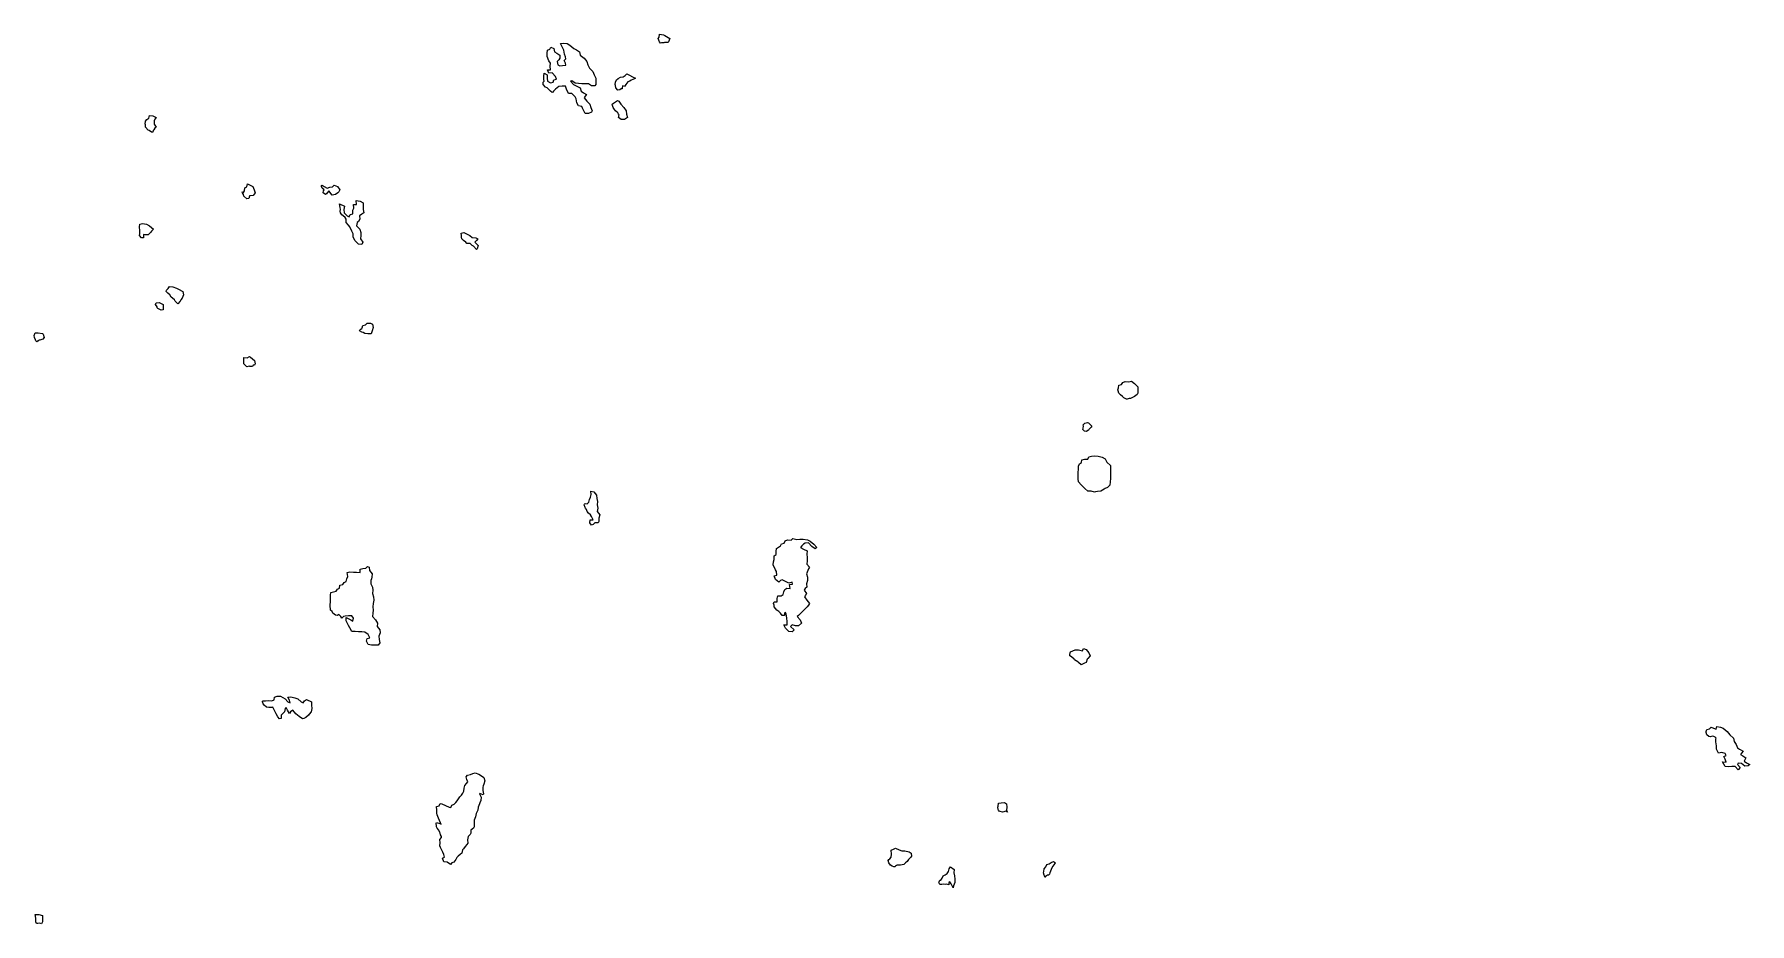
# Model space of a CAD drawing. Extents: x 450006 to 454999, y 6465006 to 6474995.
# Drawn here: x 452722 to 453766, y 6473326 to 6473868 of the extents above; entities that cross this region are included whole.
import ezdxf

# ---------------------------------------------------------------- set-up
doc = ezdxf.new("R2010")
doc.units = 0

msp = doc.modelspace()

# ---------------------------------------------------------------- linework, layer by layer
at = {"layer": '1010'}
for points in [[(453033, 6473835.44), (453031.44, 6473837), (453031.56, 6473838.42), (453032.08, 6473839), (453031.92, 6473840.06), (453031.82, 6473842.16), (453032, 6473843.98), (453033.94, 6473843), (453033.9, 6473841), (453034.06, 6473839), (453035.96, 6473838.02), (453037.6, 6473838.38), (453038.02, 6473839.96), (453039.58, 6473840.4), (453039, 6473842), (453037, 6473844.22), (453035, 6473843.94), (453034.04, 6473845.94), (453036, 6473845.98), (453035.7, 6473848.28), (453036, 6473849.98), (453035, 6473851.56), (453033.84, 6473854.14), (453033.82, 6473856.16), (453034.1, 6473857.88), (453035.5, 6473858.48), (453036.12, 6473859.86), (453037.98, 6473859), (453038.48, 6473857), (453039.9, 6473856.08), (453041.66, 6473855), (453041.64, 6473853), (453041, 6473852), (453040.06, 6473851), (453040.38, 6473849), (453041.62, 6473848.36), (453043.32, 6473848.66), (453045.2, 6473848.78), (453045, 6473850), (453044.34, 6473851.64), (453045.22, 6473852.76), (453045, 6473854), (453044.46, 6473855.52), (453044, 6473857.98), (453043, 6473860), (453042, 6473861.98), (453043.8, 6473862.18), (453046, 6473861.98), (453047.76, 6473861), (453050.24, 6473859), (453051.76, 6473858.22), (453053.62, 6473857), (453053.98, 6473855), (453056.34, 6473853), (453058.06, 6473851), (453058.62, 6473849), (453059.66, 6473847), (453061.78, 6473845), (453062.62, 6473843), (453063.52, 6473841), (453063.64, 6473839), (453063.54, 6473837), (453063, 6473836.3), (453061, 6473836.32), (453059, 6473837.42), (453057, 6473837.38), (453055, 6473837.46), (453053, 6473837.58), (453051, 6473837.9), (453049, 6473839.2), (453048.22, 6473839), (453049.98, 6473837), (453051.66, 6473836.32), (453054.08, 6473835), (453054.66, 6473833), (453055.94, 6473832.04), (453057.82, 6473831), (453057, 6473829.94), (453056.52, 6473829), (453058.08, 6473827), (453059.98, 6473825), (453060.44, 6473823), (453061.38, 6473821), (453061, 6473820.24), (453059, 6473819.34), (453057, 6473819.38), (453055.38, 6473822.6), (453055, 6473823.68), (453053, 6473824), (453052, 6473825.98), (453051.6, 6473828.38), (453051, 6473829.54), (453049, 6473831.5), (453047, 6473831.5), (453045.68, 6473834.3), (453045, 6473836.06), (453043, 6473836), (453041, 6473835.94), (453039.98, 6473835), (453039, 6473834.3), (453037.76, 6473833), (453037.66, 6473832.32), (453037, 6473832.22), (453036, 6473833), (453035, 6473833.92), (453033.82, 6473835), (453033, 6473835.44), (453033, 6473835.44)], [(453103, 6473862.32), (453102.26, 6473863), (453101.92, 6473864.06), (453101.46, 6473865), (453102.14, 6473865.84), (453102.34, 6473867.64), (453104.76, 6473867.22), (453105.62, 6473867), (453108.52, 6473865), (453107.76, 6473863), (453107.44, 6473862.54), (453107, 6473862.58), (453105.4, 6473862.58), (453105, 6473862.46), (453103.52, 6473862.46), (453103, 6473862.32), (453103, 6473862.32)], [(453077, 6473833.68), (453075.74, 6473835), (453075.52, 6473836.46), (453075.34, 6473837), (453075.48, 6473838.5), (453076.16, 6473839.82), (453077.18, 6473840.8), (453078.48, 6473841.5), (453080.26, 6473841.72), (453081.46, 6473842.52), (453082.4, 6473843.58), (453083.72, 6473843), (453086.36, 6473841.62), (453087.76, 6473841), (453087, 6473840.46), (453085, 6473839.8), (453084.14, 6473839), (453083, 6473838.72), (453081.9, 6473837), (453081, 6473835.82), (453079.74, 6473836.24), (453079.5, 6473835), (453079.6, 6473834.38), (453079, 6473834.48), (453078.24, 6473833.74), (453077, 6473833.68), (453077, 6473833.68)], [(453075, 6473821.74), (453074.12, 6473823), (453073.68, 6473824.3), (453073.48, 6473825), (453074.3, 6473825.68), (453075.5, 6473826.48), (453076.76, 6473827.22), (453077.6, 6473827), (453078.66, 6473825), (453080.52, 6473823), (453082.04, 6473821), (453082.16, 6473819), (453082.84, 6473817), (453081, 6473815.68), (453079, 6473815.8), (453077.32, 6473817), (453077.68, 6473818.3), (453077.38, 6473819), (453077, 6473819.78), (453075.52, 6473821), (453075, 6473821.74), (453075, 6473821.74)], [(452791, 6473809.32), (452789.5, 6473811), (452789.32, 6473812.66), (452789.24, 6473813), (452789.32, 6473814.66), (452790.22, 6473815.76), (452791.38, 6473816.6), (452791.84, 6473818.14), (452793.96, 6473818.02), (452795.94, 6473817), (452795, 6473815.96), (452794.6, 6473815), (452794.74, 6473813), (452795.98, 6473811), (452795, 6473810.44), (452794.44, 6473809.54), (452794, 6473809), (452793.9, 6473808.08), (452793, 6473807.96), (452791.54, 6473809), (452791, 6473809.32), (452791, 6473809.32)], [(452849, 6473770), (452848.46, 6473771), (452848.22, 6473771.76), (452849, 6473771.38), (452849.68, 6473772.3), (452849.9, 6473774.08), (452851.18, 6473774.8), (452851.52, 6473776.46), (452854.66, 6473775), (452855.46, 6473773), (452856.1, 6473771), (452855, 6473769.54), (452853, 6473769.2), (452852.76, 6473769.22), (452852.64, 6473769), (452852.28, 6473767.7), (452851, 6473767.44), (452849.34, 6473769), (452849, 6473770), (452849, 6473770)], [(452897, 6473773.92), (452896.5, 6473775), (452896.5, 6473775.48), (452897, 6473775.72), (452898.22, 6473775), (452900, 6473773.98), (452901.52, 6473774.46), (452903.16, 6473774.82), (452904.2, 6473775.78), (452906.36, 6473775), (452907.78, 6473773), (452907, 6473771.64), (452906.54, 6473771), (452905, 6473770.02), (452903, 6473769.72), (452901, 6473772.32), (452900.08, 6473771), (452899.5, 6473770.48), (452899, 6473770.14), (452897.58, 6473771), (452897.72, 6473772.26), (452898.16, 6473773), (452897, 6473773.92), (452897, 6473773.92)], [(452909, 6473757.7), (452908.02, 6473759), (452908, 6473759.98), (452908.2, 6473761), (452907.9, 6473762.08), (452907.52, 6473764.46), (452910.46, 6473763), (452910.08, 6473761), (452910.28, 6473759), (452912.16, 6473757), (452913.48, 6473756.5), (452914, 6473757.98), (452915.6, 6473758.38), (452915.52, 6473760.46), (452916.28, 6473761.7), (452916.1, 6473763.88), (452917.94, 6473764.04), (452917.62, 6473766.36), (452920, 6473765.98), (452921.98, 6473765), (452921.98, 6473763), (452921.98, 6473761), (452922.3, 6473759), (452921, 6473758.14), (452919.58, 6473757), (452919.78, 6473755), (452919, 6473753.68), (452918.22, 6473753), (452917.84, 6473751), (452919.9, 6473749), (452920.52, 6473747), (452920.58, 6473745), (452920.2, 6473743), (452921.74, 6473741), (452921, 6473739.66), (452919, 6473739.76), (452917, 6473741.82), (452915.82, 6473744.16), (452915.82, 6473746.16), (452915, 6473747.7), (452913.7, 6473750.28), (452913, 6473751.42), (452911.64, 6473753), (452911.54, 6473754.44), (452911.48, 6473755), (452911, 6473756), (452909.82, 6473757), (452909, 6473757.7), (452909, 6473757.7)], [(452787, 6473743.76), (452785.76, 6473745), (452785.88, 6473746.1), (452785.92, 6473747), (452786, 6473747.98), (452785.68, 6473750.3), (452786, 6473751.98), (452787.58, 6473752.4), (452790, 6473751.98), (452791.9, 6473751), (452794.26, 6473749), (452793, 6473747.68), (452792.52, 6473747), (452791, 6473745.46), (452790.44, 6473745.54), (452789, 6473745.54), (452788.18, 6473745.8), (452788.22, 6473745), (452788.22, 6473743.76), (452787, 6473743.76), (452787, 6473743.76)], [(452983, 6473741.98), (452982.04, 6473743), (452981.82, 6473744.16), (452981.84, 6473745), (452981.52, 6473746.46), (452983.16, 6473746.82), (452986.76, 6473745), (452988.16, 6473743.82), (452990.4, 6473743.58), (452991.66, 6473743), (452991, 6473742), (452989.98, 6473741), (452991.82, 6473739), (452991.4, 6473737), (452991, 6473736.64), (452989, 6473738.54), (452988.2, 6473739), (452987, 6473740.2), (452985.78, 6473740.2), (452985, 6473740.32), (452984.48, 6473741), (452983, 6473741.98), (452983, 6473741.98)], [(452803, 6473710), (452802.06, 6473711), (452802.12, 6473711.86), (452803, 6473712.58), (452803.18, 6473712.8), (452804.02, 6473713.96), (452806.14, 6473713.84), (452808.24, 6473713), (452809.58, 6473712.4), (452812.08, 6473711), (452812.46, 6473709), (452811.72, 6473707), (452811, 6473705.82), (452810.54, 6473705), (452809, 6473703.44), (452807.44, 6473705), (452807, 6473705.9), (452805.9, 6473707), (452805, 6473707.62), (452804.26, 6473709), (452803, 6473710), (452803, 6473710)], [(452797, 6473700.54), (452796.5, 6473701), (452796.42, 6473701.56), (452795.52, 6473703), (452795.88, 6473704.1), (452797.7, 6473704.28), (452800.16, 6473703), (452800.1, 6473701.88), (452800.1, 6473701), (452800.22, 6473699.76), (452799, 6473699.62), (452797.72, 6473700.26), (452797, 6473700.54), (452797, 6473700.54)], [(452723, 6473680.56), (452722.68, 6473681), (452722.5, 6473681.48), (452721.76, 6473683), (452721.72, 6473684.26), (452722.26, 6473685.72), (452724.16, 6473685.82), (452726.66, 6473685.32), (452727.2, 6473685), (452727.78, 6473683), (452727, 6473682), (452726.22, 6473681.76), (452725, 6473681.3), (452724.64, 6473681.34), (452723.96, 6473681), (452723.56, 6473680.42), (452723, 6473680.56), (452723, 6473680.56)], [(452921, 6473686.24), (452919.58, 6473687), (452920.08, 6473687.9), (452921, 6473688.4), (452921.2, 6473688.78), (452921.74, 6473690.24), (452923.26, 6473690.72), (452924.32, 6473691.66), (452926.3, 6473691.68), (452927.6, 6473691), (452928.06, 6473689), (452927.46, 6473687), (452927, 6473685.9), (452926.8, 6473685.18), (452925, 6473685.18), (452924.78, 6473685.2), (452923, 6473685.42), (452921.98, 6473686), (452921, 6473686.24), (452921, 6473686.24)], [(452851, 6473665.2), (452849.2, 6473667), (452849.26, 6473668.72), (452849.2, 6473669), (452849.26, 6473670.72), (452851.34, 6473670.64), (452852.66, 6473671.32), (452853.34, 6473671), (452855.66, 6473669), (452856.22, 6473667), (452855.78, 6473666.2), (452855, 6473666.06), (452854.58, 6473665.4), (452853, 6473665.3), (452852.52, 6473665.46), (452851, 6473665.2), (452851, 6473665.2)], [(453383, 6473648.02), (453382, 6473649), (453381.44, 6473650.54), (453381.32, 6473651), (453381.7, 6473652.28), (453381.98, 6473654), (453383.58, 6473654.4), (453384.34, 6473655.64), (453385.82, 6473656.16), (453387.96, 6473656.02), (453389.62, 6473656.36), (453391.46, 6473655), (453393.38, 6473653), (453393.52, 6473651), (453393.52, 6473649), (453393, 6473648.24), (453391.38, 6473647), (453391, 6473646.76), (453389, 6473645.9), (453388.2, 6473645.78), (453387, 6473645.32), (453386.48, 6473645.5), (453385, 6473646.22), (453384.1, 6473647), (453383, 6473648.02), (453383, 6473648.02)], [(453361, 6473626), (453360, 6473627), (453360.14, 6473627.84), (453360.34, 6473629), (453360.24, 6473629.74), (453361.16, 6473630.82), (453362.82, 6473631.16), (453363.54, 6473631), (453365.52, 6473629), (453365, 6473628.28), (453364.36, 6473627.62), (453363.74, 6473627), (453363.44, 6473626.54), (453363, 6473626.24), (453362.16, 6473625.82), (453361, 6473626), (453361, 6473626)], [(453359, 6473593.16), (453357.42, 6473595), (453357.12, 6473596.86), (453357.06, 6473597), (453357.06, 6473598.92), (453357.14, 6473600.84), (453357.3, 6473602.68), (453357.36, 6473604.62), (453357.92, 6473606.06), (453359.1, 6473606.88), (453359.46, 6473608.52), (453361.06, 6473608.92), (453363.06, 6473608.92), (453363.6, 6473610.38), (453365.32, 6473610.66), (453367.1, 6473610.88), (453369.32, 6473610.66), (453371.82, 6473610.16), (453373.5, 6473609), (453374.58, 6473607), (453376.9, 6473605), (453376.84, 6473603), (453376.92, 6473601), (453376.92, 6473599), (453376.92, 6473597), (453376.54, 6473595), (453376.4, 6473593), (453375, 6473591.58), (453373.54, 6473591), (453373, 6473590.6), (453371, 6473589.38), (453369, 6473589.16), (453367.66, 6473589), (453367, 6473588.68), (453365, 6473589.32), (453364.5, 6473589.48), (453363, 6473589.38), (453361.28, 6473591), (453361, 6473591.2), (453359.1, 6473593), (453359, 6473593.16), (453359, 6473593.16)], [(453057, 6473579.52), (453056.48, 6473581), (453056.58, 6473581.4), (453057, 6473581.78), (453058.36, 6473581.62), (453059.32, 6473582.66), (453059.6, 6473584.38), (453060.2, 6473585.78), (453060.6, 6473587.38), (453060.54, 6473589.44), (453062.38, 6473589), (453064, 6473587), (453064.24, 6473585), (453064.5, 6473583), (453064.36, 6473581), (453064.66, 6473579), (453064.42, 6473577), (453065.96, 6473575), (453065.4, 6473573), (453065.38, 6473571), (453065, 6473570), (453063, 6473570.08), (453062.02, 6473569), (453061, 6473568.58), (453059.86, 6473570.12), (453060, 6473571.98), (453062, 6473571.98), (453061, 6473574), (453060.28, 6473575), (453059, 6473576.04), (453058.28, 6473577), (453057.76, 6473578.22), (453057.34, 6473579), (453057, 6473579.52), (453057, 6473579.52)], [(453173, 6473518), (453172, 6473519), (453172.06, 6473519.92), (453171.68, 6473521), (453172, 6473521.98), (453174.02, 6473521.96), (453173.92, 6473524.06), (453174.32, 6473525.66), (453176.4, 6473525.58), (453177.58, 6473526.4), (453177.94, 6473528.04), (453178.5, 6473529.48), (453179.76, 6473530.22), (453181.9, 6473530.08), (453181.46, 6473532.52), (453183.32, 6473532.66), (453183, 6473533.94), (453181, 6473533.42), (453179, 6473534.4), (453177, 6473535.44), (453175.98, 6473535), (453175, 6473534.04), (453173, 6473535.56), (453172.2, 6473537.78), (453173.82, 6473538.16), (453173.62, 6473540.36), (453173, 6473541.4), (453171.4, 6473544.58), (453171.6, 6473546.38), (453172.2, 6473547.78), (453172.04, 6473549.94), (453173.24, 6473550.74), (453173.4, 6473552.58), (453173.6, 6473554.38), (453174.72, 6473555.26), (453175.94, 6473556.04), (453176.66, 6473557.32), (453178.24, 6473557.74), (453178.8, 6473559.18), (453180.3, 6473559.68), (453182.4, 6473559.58), (453183.48, 6473560.5), (453185.96, 6473560.02), (453187.82, 6473560.16), (453189.76, 6473560.22), (453192.3, 6473559.68), (453193.94, 6473559), (453196.34, 6473557), (453198.16, 6473555), (453197, 6473554.26), (453195, 6473555.64), (453193, 6473558), (453191, 6473557.76), (453189.98, 6473557), (453189, 6473556.08), (453188.16, 6473555), (453189.88, 6473554.1), (453192.18, 6473553), (453191.98, 6473551), (453192.28, 6473549), (453192.24, 6473547), (453191.98, 6473545), (453193.64, 6473543), (453193, 6473542), (453192.62, 6473541), (453191.78, 6473539), (453192.4, 6473537), (453192.36, 6473535), (453191.84, 6473533), (453191.98, 6473531), (453191, 6473530), (453190.46, 6473529), (453191.74, 6473527), (453191, 6473525.66), (453190.52, 6473525), (453191.98, 6473523), (453193.7, 6473521), (453193, 6473520.04), (453192.2, 6473519), (453191, 6473517.64), (453190.22, 6473517), (453189, 6473515.76), (453188.42, 6473515), (453187, 6473513.68), (453186, 6473513), (453187.98, 6473511), (453188.64, 6473509), (453187, 6473507.42), (453185, 6473507.36), (453183, 6473508), (453181.98, 6473507), (453184.18, 6473505), (453183, 6473503.8), (453181, 6473503.9), (453179, 6473506), (453178, 6473507.98), (453180, 6473507.98), (453180, 6473509.98), (453179.86, 6473512.12), (453179.4, 6473514.58), (453179, 6473515.4), (453178.36, 6473515), (453178.36, 6473513.62), (453177, 6473513.68), (453175.92, 6473515), (453175, 6473516.14), (453173.82, 6473517), (453173, 6473518), (453173, 6473518)], [(452903, 6473516), (452902, 6473517), (452902, 6473517.98), (452901.76, 6473519), (452901.9, 6473520.08), (452902, 6473521.98), (452902, 6473523.98), (452902, 6473525.98), (452902.22, 6473527.76), (452903.82, 6473528.16), (452905.54, 6473528.44), (452906.2, 6473529.78), (452907.58, 6473530.4), (452907.78, 6473532.2), (452909.54, 6473532.44), (452910.26, 6473533.72), (452911.52, 6473534.46), (452911.92, 6473536.06), (452912.6, 6473537.38), (452912.1, 6473539.88), (452913.78, 6473540.2), (452915.94, 6473540.04), (452917.9, 6473540.08), (452920.18, 6473539.8), (452920.16, 6473541.82), (452921.68, 6473542.3), (452923.52, 6473542.46), (452924.46, 6473543.52), (452925.52, 6473543), (452925.78, 6473541), (452927.42, 6473539), (452927.2, 6473537), (452927, 6473536), (452926.6, 6473535), (452926.62, 6473533), (452927.5, 6473531), (452927.74, 6473529), (452927.62, 6473527), (452928.24, 6473525), (452928.48, 6473523), (452928, 6473521), (452927.76, 6473519), (452927.98, 6473517), (452927.7, 6473515), (452927.56, 6473513), (452929.42, 6473511), (452930.68, 6473509), (452930.52, 6473507), (452932, 6473505), (452932.32, 6473503), (452931.54, 6473501), (452931.6, 6473499), (452932.1, 6473497), (452931, 6473495.56), (452929, 6473495.5), (452927, 6473495.5), (452925, 6473496.02), (452924.02, 6473497.96), (452924.3, 6473499.68), (452926, 6473499.98), (452925, 6473502), (452923, 6473503.58), (452921, 6473503.78), (452919, 6473503.8), (452917, 6473503.94), (452915, 6473503.82), (452913.82, 6473506.16), (452913, 6473507.62), (452911.62, 6473510.36), (452911.52, 6473512.46), (452914.46, 6473511), (452915.68, 6473510.3), (452916, 6473511.98), (452915, 6473513.38), (452913, 6473513.5), (452911, 6473513.34), (452909.98, 6473513), (452909, 6473512.02), (452908.36, 6473513), (452907, 6473514.22), (452906.3, 6473513.68), (452905, 6473513.8), (452903.38, 6473515), (452903, 6473516), (452903, 6473516)], [(453353, 6473488.54), (453352.04, 6473489), (453352.08, 6473489.9), (453352.22, 6473491), (453352.42, 6473491.56), (453353.92, 6473492.06), (453355.24, 6473492.74), (453357.32, 6473492.66), (453359.82, 6473492.16), (453360.5, 6473493.48), (453361.98, 6473493), (453363.7, 6473491), (453364.44, 6473489), (453363, 6473487.54), (453362.6, 6473487), (453361.98, 6473485), (453361, 6473484.66), (453359, 6473483.62), (453357.32, 6473485), (453357, 6473485.42), (453355.98, 6473486), (453355, 6473486.74), (453354.76, 6473487), (453353, 6473488.54), (453353, 6473488.54)], [(452861, 6473459.92), (452860.54, 6473461), (452860.6, 6473461.38), (452861, 6473461.7), (452862.36, 6473461.62), (452864.06, 6473461.92), (452866.36, 6473461.62), (452867.74, 6473462.24), (452868, 6473463.98), (452869.5, 6473464.48), (452871.54, 6473464.44), (452874.44, 6473463), (452875.98, 6473461), (452877.46, 6473460.52), (452877, 6473462), (452876, 6473463.98), (452877.8, 6473464.18), (452880.4, 6473463.58), (452882.08, 6473463), (452884.24, 6473461), (452885.42, 6473460.56), (452886.22, 6473461.76), (452887.46, 6473462.52), (452890.48, 6473461), (452890.4, 6473459), (452890.56, 6473457), (452890.34, 6473455), (452889, 6473453.6), (452888.66, 6473453), (452887, 6473451.44), (452885.82, 6473451), (452885, 6473450.66), (452883, 6473452.2), (452881, 6473453.68), (452879, 6473456), (452877.76, 6473455), (452877, 6473453.9), (452875.9, 6473456.08), (452875, 6473457.56), (452874.36, 6473457), (452873.94, 6473455), (452873, 6473454), (452871.98, 6473453), (452871.98, 6473451), (452871, 6473450.74), (452870, 6473451.98), (452869, 6473453.7), (452867.7, 6473456.28), (452867, 6473457.82), (452866.32, 6473457.66), (452865, 6473457.66), (452864.44, 6473457.54), (452863, 6473457.86), (452861.56, 6473459), (452861, 6473459.92), (452861, 6473459.92)], [(453741, 6473440), (453739.84, 6473441), (453739.5, 6473442.48), (453739.38, 6473443), (453739.82, 6473444.16), (453741.44, 6473444.54), (453742.42, 6473445.56), (453743.98, 6473445), (453745.52, 6473444.46), (453745.88, 6473446.1), (453748.24, 6473445.74), (453749.74, 6473445), (453752.16, 6473443), (453753.76, 6473441), (453756.02, 6473439), (453756.44, 6473437), (453757.7, 6473435), (453758.58, 6473433), (453759.82, 6473432.16), (453761.92, 6473431), (453761, 6473429.82), (453760.36, 6473429), (453761.8, 6473428.18), (453763.68, 6473427), (453763, 6473425.8), (453762.5, 6473425), (453764, 6473423.98), (453765.94, 6473423), (453765, 6473422), (453763, 6473421.9), (453761, 6473423.48), (453759, 6473423.74), (453758.48, 6473423), (453760.24, 6473421), (453759, 6473419.74), (453757, 6473421.62), (453755, 6473421.72), (453753, 6473421.54), (453751, 6473421.64), (453749.42, 6473424.56), (453751.62, 6473424.36), (453751, 6473426.08), (453750.2, 6473427.78), (453751.64, 6473428.34), (453751, 6473429.58), (453749, 6473430.2), (453747, 6473429.88), (453745.66, 6473432.32), (453745.74, 6473434.24), (453745.34, 6473436.64), (453745.4, 6473438.58), (453745.5, 6473439), (453745, 6473439.64), (453744.12, 6473439.86), (453743, 6473440.24), (453742.18, 6473439.8), (453741, 6473440), (453741, 6473440)], [(452967, 6473384.08), (452966.52, 6473385), (452966.52, 6473385.46), (452966.36, 6473387), (452966.46, 6473387.52), (452968.64, 6473387), (452969.48, 6473386.5), (452969, 6473387.42), (452967.78, 6473390.2), (452967, 6473392.2), (452966.78, 6473393.2), (452966.84, 6473395.14), (452966.62, 6473397.36), (452968.26, 6473397.72), (452968.74, 6473399.24), (452969.7, 6473399), (452972.04, 6473397.94), (452974.22, 6473397), (452975.24, 6473396.74), (452975.8, 6473398.18), (452977.28, 6473398.7), (452978.24, 6473399.74), (452979.12, 6473400.86), (452979.9, 6473402.08), (452980.82, 6473403.16), (452981.7, 6473404.28), (452982.54, 6473405.44), (452983.26, 6473406.72), (452983.46, 6473408.52), (452983.82, 6473410.16), (452984.72, 6473411.26), (452985.62, 6473412.36), (452985, 6473413.82), (452984.58, 6473415.4), (452985.48, 6473416.5), (452987.24, 6473416.74), (452988.6, 6473417.38), (452990.1, 6473417.88), (452992.36, 6473417), (452994, 6473415.98), (452995.34, 6473415), (452995.94, 6473413), (452995.32, 6473411), (452995, 6473409.82), (452994.78, 6473409), (452994.82, 6473407), (452995.14, 6473405), (452995, 6473404.42), (452993, 6473405.16), (452992.66, 6473405), (452993.82, 6473403), (452993.5, 6473401), (452993, 6473399.58), (452992.66, 6473399), (452991.82, 6473397), (452991.8, 6473395), (452991, 6473393.5), (452990.74, 6473393), (452990.32, 6473391), (452989.54, 6473389), (452989.58, 6473387), (452989.48, 6473385), (452989, 6473384.08), (452987.36, 6473383), (452987.4, 6473381), (452987, 6473380.26), (452985.84, 6473379), (452985.42, 6473377), (452985.54, 6473375), (452985, 6473374.26), (452984.02, 6473373), (452983, 6473371.6), (452982.4, 6473371), (452982.06, 6473369), (452981, 6473368.02), (452979.74, 6473367), (452979, 6473366.26), (452978.3, 6473365), (452977, 6473363.4), (452975.98, 6473363), (452975, 6473362), (452973, 6473363.52), (452971, 6473363.68), (452970.16, 6473365.82), (452971.52, 6473366.46), (452971, 6473368), (452970.44, 6473369.54), (452969, 6473372.44), (452968.66, 6473373.32), (452968.76, 6473375.22), (452968.66, 6473377.32), (452969.56, 6473378.42), (452969.5, 6473379), (452969, 6473380), (452968.76, 6473381), (452968.56, 6473381.42), (452968, 6473383), (452967, 6473384.08), (452967, 6473384.08)], [(453309, 6473394.48), (453308.56, 6473395), (453308.48, 6473395.5), (453308.2, 6473397), (453308.48, 6473397.5), (453308.72, 6473399.26), (453310.36, 6473399.62), (453312.26, 6473399.72), (453313.54, 6473399), (453313.82, 6473397), (453313.52, 6473395), (453314.08, 6473393.9), (453313, 6473394.4), (453312, 6473393.98), (453311, 6473393.8), (453309.66, 6473394.32), (453309, 6473394.48), (453309, 6473394.48)], [(453243, 6473361.58), (453242, 6473363), (453241.58, 6473364.4), (453241.82, 6473365), (453242.56, 6473365.42), (453243.42, 6473366.56), (453243.62, 6473368.36), (453243.34, 6473370.64), (453244.72, 6473371.26), (453246, 6473371.98), (453248.26, 6473371), (453249.72, 6473370.26), (453251.58, 6473370.4), (453254.3, 6473369.68), (453255.54, 6473369), (453255.62, 6473367), (453255, 6473366.24), (453253.92, 6473365), (453253, 6473363.8), (453252.06, 6473363), (453251, 6473362.1), (453249, 6473361.58), (453247, 6473361.54), (453246.52, 6473361.46), (453245.98, 6473361), (453245.46, 6473360.52), (453245, 6473360.52), (453244, 6473361), (453243, 6473361.58), (453243, 6473361.58)], [(453273, 6473349.9), (453272.4, 6473351), (453272.62, 6473351.36), (453273, 6473352.52), (453273.52, 6473352.46), (453274.32, 6473353.66), (453274.88, 6473355.1), (453276.26, 6473355.72), (453277.36, 6473356.62), (453278.3, 6473357.68), (453278.6, 6473359.38), (453279.36, 6473360.62), (453281.68, 6473359), (453281.56, 6473357), (453281.8, 6473355), (453282.08, 6473353), (453282, 6473351), (453281.32, 6473349), (453281, 6473347.82), (453279.82, 6473350.16), (453279, 6473351.36), (453278.4, 6473351), (453278.4, 6473349.58), (453277, 6473350), (453276.14, 6473349.84), (453275, 6473349.96), (453274.08, 6473349.9), (453273, 6473349.9), (453273, 6473349.9)], [(453337, 6473354.16), (453336.74, 6473355), (453336.54, 6473355.44), (453336.1, 6473357), (453336.16, 6473357.82), (453336.52, 6473359.46), (453337.42, 6473360.56), (453338, 6473361.98), (453339.56, 6473362.42), (453340.74, 6473363.24), (453342.08, 6473363.9), (453343.44, 6473363), (453343, 6473362.58), (453341.68, 6473361), (453341, 6473359.54), (453340.74, 6473359), (453339.86, 6473357), (453339.78, 6473356.2), (453339, 6473355.54), (453338.46, 6473355.52), (453337.98, 6473355), (453337.24, 6473354.74), (453337, 6473354.16), (453337, 6473354.16)], [(452723, 6473326.16), (452722.56, 6473327), (452722.66, 6473327.32), (452722.64, 6473329), (452722.72, 6473329.26), (452722.34, 6473331.64), (452724.44, 6473331.54), (452726.66, 6473331), (452726.74, 6473329), (452726.74, 6473327.24), (452726.66, 6473327), (452726.04, 6473325.94), (452725, 6473326.26), (452723.9, 6473326.08), (452723, 6473326.16), (452723, 6473326.16)]]:
    msp.add_lwpolyline(points, dxfattribs=at)

doc.saveas('drawing.dxf')
